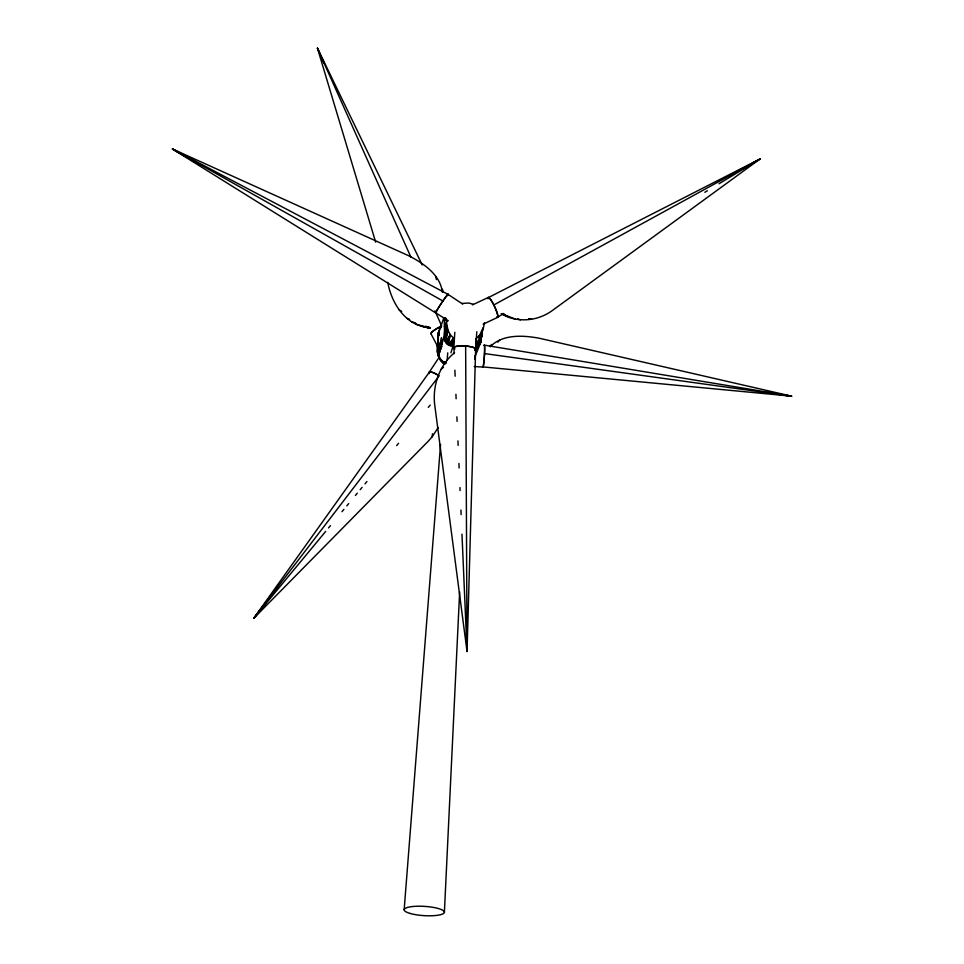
<?xml version="1.0" encoding="UTF-8"?>
<svg xmlns="http://www.w3.org/2000/svg" width="964" height="964" viewBox="0 0 964 964"><rect width="100%" height="100%" fill="white"/><g stroke="black" fill="none" stroke-linecap="round" stroke-linejoin="round"><path stroke-width="1.45" d="M439.777 329.025L438.283 333.375L438.596 356.535L440.331 359.825L444.332 364.067L446.224 363.006M445.368 317.819L446.838 321.12L444.392 326.507L446.79 325.82C442.958 332.194 442.404 346.642 453.128 345.859L453.695 337.942C447.067 333.423 447.163 325.35 445.983 318.469M484.458 322.675L483.097 329.7M475.023 356.535L480.602 342.738L479.542 335.388L476.096 338.605L476.324 347.004L479.337 344.847L479.542 335.388L482.964 328.025M454.55 352.716C439.5 365.031 432.366 385.576 434.692 404.687L467.046 651.495L475.626 349.342M439.006 335.677L439.102 332.857M444.392 912.233L459.647 591.884M438.427 332.219L437.427 351.932L438.994 357.716M453.827 348.04L454.815 332.267M475.71 348.932L476.794 331.712M438.162 338.436L437.487 347.245L438.463 343.871M438.391 335.508L438.728 331.098L438.753 335.472M404.157 909.775L440.572 444.416M447.151 360.355L447.742 352.848M442.307 292.068C440.319 274.511 422.786 262.786 408.037 255.448L172.435 148.986L448.32 320.747M429.233 373.237A10.917 2.531 33.5 0 1 439.186 375.839L253.737 618.334L428.233 441.235L432.209 436.752L432.487 433.8M481.096 340.328L481.988 331.399L480.952 341.557L479.337 344.847M480.952 341.557L481.988 331.399L480.602 342.738M475.77 341.533L476.096 338.605L478.457 345.727L479.542 335.388L480.06 343.847M481.928 332.206L481.036 339.087L483.036 328.254M445.308 362.38A7.845 7.616 19.7 0 1 439.271 352.908L441.584 344.546L441.476 337.689A45.838 3.772 -89.9 0 1 438.451 343.112C437.053 349.317 436.584 360.367 444.645 362.331L444.332 364.067L440.331 359.825M444.356 337.448L446.79 325.82L444.344 338.689L447.971 330.387L445.525 342.208L450.333 334.532L448.236 344.799L453.695 337.942L451.863 345.883M444.946 341.099L447.971 330.387L444.549 339.918M474.649 359.355L475.083 355.704M450.923 352.8L453.128 345.859M447.2 344.076L450.333 334.532L446.284 343.208M443.729 318.144L438.283 333.375L437.487 347.245L438.451 343.112L439.186 343.124L439.271 352.908L441.813 345.943L439.343 352.848M450.598 345.714L453.695 337.942L449.381 345.353M476.469 350.932L478.06 347.402M438.174 427.522L432.209 436.752M490.242 346.775C502.377 333.966 523.38 335.219 539.515 338.292L791.589 396.168L482.928 366.91A10.917 0.747 -86.4 0 0 484.434 354.969A10.917 0.747 -86.4 0 0 484.121 345.413M429.354 372.044L438.09 358.861M253.701 618.31L429.149 372.405M265.678 602.886L253.737 618.334L325.675 531.405M328.543 527.923L330.471 525.609M341.979 511.691L343.895 509.378M346.775 505.895L348.691 503.582M355.403 495.472L357.319 493.146M360.199 489.676L362.115 487.35M364.995 483.88L366.91 481.554M396.638 445.621L398.566 443.307M428.293 407.374L430.209 405.061M497.798 342.16L499.798 339.979M445.91 362.5L444.332 364.067L443.44 361.97M440.5 328.109L441.343 327.29M489.82 346.148L491.748 344.437M441.211 369.14L443.488 367.32M438.596 356.535L441.247 360.693M488.483 297.527L760.222 158.855L553.179 309.914C538.587 321.036 517.801 323.374 501.714 313.999M497.388 317.349L503.835 313.469M704.829 192.294L707.407 190.739M718.999 183.75L760.235 158.903L493.809 304.986M741.919 169.218L749.775 164.796M752.39 163.326L760.235 158.903M472.432 304.889L488.254 297.478M483.121 324.181L497.617 317.385M462.021 303.419L468.938 303.033L473.432 304.347M442.319 344.546L441.584 344.546L444.561 336.231L444.247 318.156M474.204 366.525L483.036 367.079M387.733 282.356C391.565 303.395 406.001 326.471 429.486 327.435M772.188 393.794L776.671 394.348M779.647 394.71L791.589 396.168L484.338 345.136M444.645 362.331L446.139 362.5M484.506 353.571L791.589 396.168M528.634 318.602L531.562 319.301M421.123 326.097L429.811 328.29M426.257 327.218L428.992 327.953M416.123 324.229L430.137 328.122M411.351 321.627L415.641 323.012M425.642 326.242L429.932 327.627M517.584 318.855L520.415 319.843M406.88 318.349L409.628 319.385M501.533 313.649L515.065 319.036M501.292 313.686L509.98 317.518M399.084 309.95L401.723 311.3M188.016 158.084L172.435 148.986L448.043 294.357M172.435 148.986L442.898 300.997M190.607 159.602L194.499 161.868M197.102 163.386L199.693 164.904M502.569 313.541L505.244 315.3M447.995 294.321L462.732 304.13M438.608 352.848L437.427 351.932L438.403 354.065M444.886 317.855L446.838 321.12M430.896 333.628L437.668 346.534M317.469 48.2L422.22 264.955M375.659 242.145L317.433 48.224L410.941 257.207M434.933 310.83L441.693 325.953M317.433 48.224L324 63.383M442.536 289.296L443.066 291.839M435.861 276.632L436.379 279.56M476.096 338.605L477.445 346.45M453.911 347.643L454.177 353.655M454.888 370.2L455.153 376.225M455.924 394.276L456.129 398.783M456.9 416.834L457.105 421.352M457.948 440.897L458.141 445.416M458.924 463.467L459.117 467.974M459.961 487.531L460.093 490.543M460.937 510.089L461.129 514.607M461.973 534.164L467.046 651.483L465.648 346.04M466.95 642.47L467.046 651.495M431.257 333.592A10.917 1.795 -27.7 0 1 439.162 327.254M431.414 333.893A11.002 1.808 -27.7 0 1 439.946 326.868M484.205 345.305A11.002 0.747 -86.4 0 1 484.374 356.222A11.002 0.747 -86.4 0 1 482.844 367.079M429.378 373.622A11.002 2.555 33.5 0 1 438.295 375.261M444.561 364.247A18.473 17.93 19.7 0 1 438.259 344.1M441.982 339.292A45.838 3.772 -89.9 0 1 439.439 343.859M488.025 298.792A10.917 1.868 64.9 0 1 494.436 306.251A10.917 1.868 64.9 0 1 496.701 316.975M436.379 312.264A10.917 0.651 -56.4 0 1 442.102 302.154A10.917 0.651 -56.4 0 1 447.597 295.635M454.924 348.98A10.917 2.506 3.6 0 1 464.226 345.943A10.917 2.506 3.6 0 1 475.023 349.944M436.584 312.059A11.002 0.651 -56.4 0 1 441.5 303.058A11.002 0.651 -56.4 0 1 447.85 295.141M487.977 298.045A11.002 1.88 64.9 0 1 494.604 306.564A11.002 1.88 64.9 0 1 497.026 317.277M454.43 348.727A11.002 2.531 3.6 0 1 465.311 345.992A11.002 2.531 3.6 0 1 474.698 350.161M409.965 913.414A20.16 4.639 3.6 0 0 443.681 913.39A20.16 4.639 3.6 0 0 419.195 906.208A20.16 4.639 3.6 0 0 409.965 913.414"/></g></svg>
